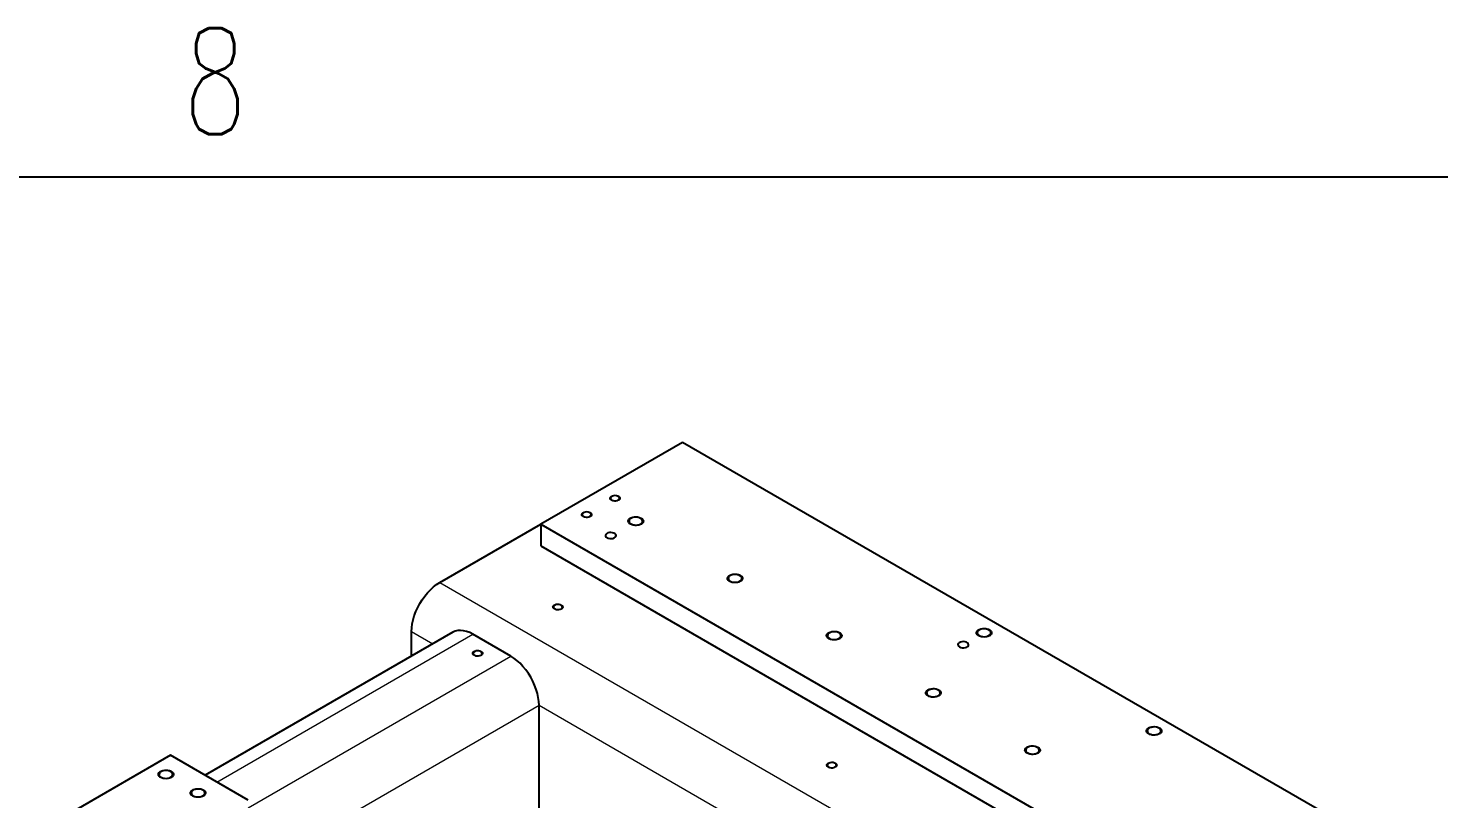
# Model space of a CAD drawing. Header units: millimetres. Extents: x 30 to 8380, y 30 to 5898.
# Drawn here: x 541 to 1069, y 5595 to 5883 of the extents above; entities that cross this region are included whole.
import ezdxf

# ---------------------------------------------------------------- set-up
doc = ezdxf.new("R2010")
doc.units = ezdxf.units.MM
doc.header["$LTSCALE"] = 10
doc.layers.add('FORMAT', color=7, linetype='Continuous')
doc.styles.add('SLDTEXTSTYLE0', font='TXT', dxfattribs={"width": 0.7, "bigfont": 'bigfont'})

msp = doc.modelspace()

# ---------------------------------------------------------------- linework, layer by layer
at = {"color": 7, "linetype": 'Continuous', "lineweight": 25}
for p, q in [((785.9968947, 5728.085624), (732.9638861, 5697.4703198)), ((2398.2003558, 4797.3803766), (785.9968947, 5728.085624)), ((695.1336733, 5675.6300758), (732.9638861, 5697.4689928)), ((732.9638861, 5697.4703198), (2345.1673472, 4766.7650724)), ((732.9638861, 5697.4703198), (732.9638861, 5689.3049117)), ((732.9638861, 5689.3049117), (2345.1673472, 4758.5996642)), ((700.0086515, 5656.9830039), (607.302697, 5603.4649956)), ((684.5270716, 5648.0456781), (684.5270716, 5657.2589028)), ((721.6501776, 5648.0763021), (707.508042, 5656.2403832)), ((732.2567793, 5572.5472722), (732.2567793, 5629.7051291)), ((594.370957, 5610.9303301), (559.0156179, 5590.5201273)), ((623.362335, 5594.1939638), (594.370957, 5610.9303301))]:
    msp.add_line(p, q, dxfattribs=at)
at = {"color": 8, "linetype": 'Continuous', "lineweight": 18}
for p, q in [((695.1336733, 5675.6300758), (2314.4082022, 4740.8427878)), ((611.6955903, 5600.9290322), (707.508042, 5656.2403832)), ((684.5270716, 5657.2589028), (692.5068229, 5652.6522905)), ((623.362335, 5591.3359383), (721.6501776, 5648.0763021)), ((503.3061589, 5497.5347492), (732.2567793, 5629.7051291)), ((732.2567793, 5629.7051291), (1000.0982727, 5475.0835261))]:
    msp.add_line(p, q, dxfattribs=at)
at = {"color": 7, "linetype": 'Continuous', "lineweight": 25, "flags": 128}
for points in [[(759.5157457, 5706.4712193), (759.9711931, 5706.283495), (760.5075498, 5706.1913136), (761.0666933, 5706.2046641), (761.5880318, 5706.3221), (762.0150702, 5706.5308951), (762.3015321, 5706.8084234), (762.4163751, 5707.1246103), (762.347154, 5707.445192), (762.1013701, 5707.7354286), (761.7056578, 5707.9638684), (761.2028988, 5708.1057565), (760.6475748, 5708.1457169), (760.0998637, 5708.0794195), (759.6191186, 5707.9140486), (759.2574355, 5707.6675246), (759.0540086, 5707.3665623), (759.0308823, 5707.0437756), (759.1905626, 5706.7341434), (759.5157457, 5706.4712193)], [(748.909144, 5700.3481584), (749.3645913, 5700.1604342), (749.9009481, 5700.0682527), (750.4600916, 5700.0816033), (750.9814301, 5700.1990391), (751.4084685, 5700.4078343), (751.6949304, 5700.6853626), (751.8097733, 5701.0015494), (751.7405523, 5701.3221312), (751.4947684, 5701.6123678), (751.0990561, 5701.8408076), (750.5962971, 5701.9826956), (750.0409731, 5702.0226561), (749.493262, 5701.9563587), (749.0125168, 5701.7909877), (748.6508338, 5701.5444637), (748.4474069, 5701.2435014), (748.4242806, 5700.9207147), (748.5839609, 5700.6110826), (748.909144, 5700.3481584)], [(766.6928796, 5697.5519606), (767.2462208, 5697.3097239), (767.8922526, 5697.1626529), (768.5830617, 5697.1216555), (769.267414, 5697.1897721), (769.8945541, 5697.3619509), (770.4179701, 5697.6254222), (770.7988424, 5697.9606454), (771.0089236, 5698.3427587), (771.0326329, 5698.7434224), (770.8682119, 5699.1329211), (770.5278549, 5699.4823675), (770.0368046, 5699.7658448), (769.4314801, 5699.9623287), (768.7567754, 5700.0572469), (768.0627304, 5700.0435598), (767.4008191, 5699.9222826), (766.8201325, 5699.7024096), (766.3637374, 5699.400248), (766.0654827, 5699.0382077), (765.9474884, 5698.6431396), (766.0185058, 5698.244344), (766.2732677, 5697.8713977), (766.6928796, 5697.5519606)], [(757.7126234, 5692.3677691), (758.1922997, 5692.1633993), (758.7550138, 5692.0497301), (759.350766, 5692.0368616), (759.9266211, 5692.125937), (760.4314118, 5692.3090417), (760.8202854, 5692.5699061), (761.0586887, 5692.8853511), (761.1254384, 5693.2273482), (761.0146037, 5693.5655093), (760.7360326, 5693.8697874), (760.3144774, 5694.1131461), (759.7873951, 5694.2739617), (759.2016194, 5694.3379453), (758.6091989, 5694.2994115), (758.0627729, 5694.1617842), (757.6108936, 5693.9372923), (757.2937125, 5693.6458828), (757.1394126, 5693.3134487), (757.1617041, 5692.9695283), (757.3586062, 5692.6446804), (757.7126234, 5692.3677691)], [(803.8159856, 5676.1212477), (804.3693268, 5675.8790109), (805.0153586, 5675.73194), (805.7061677, 5675.6909426), (806.39052, 5675.7590592), (807.0176601, 5675.931238), (807.5410761, 5676.1947093), (807.9219484, 5676.5299325), (808.1320296, 5676.9120458), (808.1557389, 5677.3127094), (807.9913179, 5677.7022082), (807.6509609, 5678.0516546), (807.1599107, 5678.3351318), (806.5545861, 5678.5316158), (805.8798814, 5678.626534), (805.1858364, 5678.6128469), (804.5239251, 5678.4915696), (803.9432385, 5678.2716967), (803.4868435, 5677.9695351), (803.1885887, 5677.6074948), (803.0705945, 5677.2124266), (803.1416118, 5676.813631), (803.3963737, 5676.4406848), (803.8159856, 5676.1212477)], [(684.5270716, 5657.2589028), (684.5937637, 5658.6687568), (684.7930012, 5660.1378821), (685.1222788, 5661.6478036), (685.5774554, 5663.1795332), (686.152807, 5664.7138084), (686.8410982, 5666.231335), (687.6336733, 5667.713029), (688.5205653, 5669.1402574), (689.490621, 5670.4950719), (690.5316413, 5671.7604349), (691.6305348, 5672.9204338), (692.7734824, 5673.9604809), (693.9461107, 5674.867497), (695.1336733, 5675.6300758)], [(738.1257656, 5665.7515377), (738.5812129, 5665.5638135), (739.1175697, 5665.471632), (739.6767132, 5665.4849825), (740.1980517, 5665.6024184), (740.62509, 5665.8112136), (740.911552, 5666.0887418), (741.0263949, 5666.4049287), (740.9571739, 5666.7255105), (740.71139, 5667.015747), (740.3156777, 5667.2441869), (739.8129187, 5667.3860749), (739.2575947, 5667.4260354), (738.7098836, 5667.3597379), (738.2291384, 5667.194367), (737.8674554, 5666.947843), (737.6640285, 5666.6468807), (737.6409021, 5666.324094), (737.8005825, 5666.0144618), (738.1257656, 5665.7515377)], [(707.508042, 5656.2403832), (706.3204794, 5656.8489349), (705.1478511, 5657.2958067), (704.0049035, 5657.5753787), (702.90601, 5657.6841353), (701.8649896, 5657.6207088), (700.894934, 5657.3858967), (700.0086515, 5656.9830039)], [(840.9390916, 5654.6905348), (841.4924328, 5654.448298), (842.1384646, 5654.3012271), (842.8292737, 5654.2602296), (843.513626, 5654.3283463), (844.1407662, 5654.5005251), (844.6641821, 5654.7639963), (845.0450544, 5655.0992196), (845.2551357, 5655.4813328), (845.2788449, 5655.8819965), (845.1144239, 5656.2714952), (844.7740669, 5656.6209416), (844.2830167, 5656.9044189), (843.6776921, 5657.1009028), (843.0029875, 5657.1958211), (842.3089424, 5657.182134), (841.6470311, 5657.0608567), (841.0663445, 5656.8409838), (840.6099495, 5656.5388222), (840.3116947, 5656.1767818), (840.1937005, 5655.7817137), (840.2647178, 5655.3829181), (840.5194797, 5655.0099719), (840.9390916, 5654.6905348)], [(897.0480147, 5655.7722755), (897.6013559, 5655.5300387), (898.2473877, 5655.3829678), (898.9381968, 5655.3419704), (899.6225491, 5655.410087), (900.2496892, 5655.5822658), (900.7731052, 5655.8457371), (901.1539775, 5656.1809603), (901.3640587, 5656.5630736), (901.387768, 5656.9637373), (901.223347, 5657.353236), (900.88299, 5657.7026824), (900.3919398, 5657.9861597), (899.7866152, 5658.1826436), (899.1119105, 5658.2775618), (898.4178655, 5658.2638747), (897.7559542, 5658.1425974), (897.1752676, 5657.9227245), (896.7188726, 5657.6205629), (896.4206178, 5657.2585226), (896.3026236, 5656.8634544), (896.3736409, 5656.4646588), (896.6284028, 5656.0917126), (897.0480147, 5655.7722755)], [(708.0737274, 5648.4028653), (708.5291747, 5648.2151411), (709.0655315, 5648.1229596), (709.624675, 5648.1363102), (710.1460135, 5648.253746), (710.5730518, 5648.4625412), (710.8595138, 5648.7400694), (710.9743567, 5649.0562563), (710.9051357, 5649.3768381), (710.6593518, 5649.6670747), (710.2636395, 5649.8955145), (709.7608805, 5650.0374025), (709.2055565, 5650.077363), (708.6578454, 5650.0110656), (708.1771002, 5649.8456946), (707.8154172, 5649.5991706), (707.6119903, 5649.2982083), (707.5888639, 5648.9754216), (707.7485443, 5648.6657895), (708.0737274, 5648.4028653)], [(889.6587488, 5651.5065431), (890.1384251, 5651.3021733), (890.7011392, 5651.1885042), (891.2968913, 5651.1756356), (891.8727464, 5651.264711), (892.3775372, 5651.4478157), (892.7664108, 5651.7086801), (893.004814, 5652.0241251), (893.0715638, 5652.3661222), (892.960729, 5652.7042833), (892.6821579, 5653.0085614), (892.2606027, 5653.2519201), (891.7335205, 5653.4127357), (891.1477448, 5653.4767193), (890.5553243, 5653.4381855), (890.0088982, 5653.3005582), (889.5570189, 5653.0760663), (889.2398379, 5652.7846568), (889.085538, 5652.4522227), (889.1078294, 5652.1083023), (889.3047316, 5651.7834544), (889.6587488, 5651.5065431)], [(732.2567793, 5629.7051291), (732.1900872, 5631.114983), (731.9908497, 5632.5841083), (731.6615722, 5634.0940298), (731.2063955, 5635.6257594), (730.6310439, 5637.1600347), (729.9427527, 5638.6775612), (729.1501776, 5640.1592552), (728.2632856, 5641.5864836), (727.2932299, 5642.9412981), (726.2522096, 5644.2066611), (725.1533161, 5645.36666), (724.0103685, 5646.4067071), (722.8377402, 5647.3137232), (721.6501776, 5648.0763021)], [(878.0621976, 5633.2598218), (878.6155388, 5633.017585), (879.2615706, 5632.8705141), (879.9523797, 5632.8295167), (880.636732, 5632.8976333), (881.2638722, 5633.0698121), (881.7872881, 5633.3332834), (882.1681605, 5633.6685066), (882.3782417, 5634.0506199), (882.401951, 5634.4512836), (882.2375299, 5634.8407823), (881.8971729, 5635.1902287), (881.4061227, 5635.473706), (880.8007982, 5635.6701899), (880.1260935, 5635.7651081), (879.4320484, 5635.751421), (878.7701371, 5635.6301437), (878.1894505, 5635.4102708), (877.7330555, 5635.1081092), (877.4348007, 5634.7460689), (877.3168065, 5634.3510008), (877.3878238, 5633.9522051), (877.6425857, 5633.5792589), (878.0621976, 5633.2598218)], [(960.687625, 5619.0339105), (961.2409662, 5618.7916737), (961.886998, 5618.6446028), (962.5778071, 5618.6036054), (963.2621594, 5618.671722), (963.8892995, 5618.8439008), (964.4127155, 5619.107372), (964.7935878, 5619.4425953), (965.003669, 5619.8247085), (965.0273783, 5620.2253722), (964.8629573, 5620.6148709), (964.5226003, 5620.9643174), (964.0315501, 5621.2477946), (963.4262255, 5621.4442785), (962.7515209, 5621.5391968), (962.0574758, 5621.5255097), (961.3955645, 5621.4042324), (960.8148779, 5621.1843595), (960.3584829, 5620.8821979), (960.0602281, 5620.5201576), (959.9422339, 5620.1250894), (960.0132512, 5619.7262938), (960.2680131, 5619.3533476), (960.687625, 5619.0339105)], [(915.1853036, 5611.8291089), (915.7386449, 5611.5868721), (916.3846766, 5611.4398012), (917.0754857, 5611.3988038), (917.759838, 5611.4669204), (918.3869782, 5611.6390992), (918.9103941, 5611.9025704), (919.2912665, 5612.2377937), (919.5013477, 5612.6199069), (919.525057, 5613.0205706), (919.3606359, 5613.4100694), (919.0202789, 5613.7595158), (918.5292287, 5614.042993), (917.9239042, 5614.239477), (917.2491995, 5614.3343952), (916.5551544, 5614.3207081), (915.8932431, 5614.1994308), (915.3125565, 5613.9795579), (914.8561615, 5613.6773963), (914.5579068, 5613.315356), (914.4399125, 5612.9202878), (914.5109298, 5612.5214922), (914.7656917, 5612.148546), (915.1853036, 5611.8291089)], [(840.6562489, 5606.5619496), (841.1116962, 5606.3742254), (841.6480529, 5606.2820439), (842.2071965, 5606.2953944), (842.728535, 5606.4128303), (843.1555733, 5606.6216254), (843.4420353, 5606.8991537), (843.5568782, 5607.2153406), (843.4876571, 5607.5359223), (843.2418732, 5607.8261589), (842.846161, 5608.0545987), (842.343402, 5608.1964868), (841.7880779, 5608.2364472), (841.2403669, 5608.1701498), (840.7596217, 5608.0047789), (840.3979387, 5607.7582549), (840.1945118, 5607.4572926), (840.1713854, 5607.1345059), (840.3310657, 5606.8248737), (840.6562489, 5606.5619496)], [(590.8000677, 5602.7458388), (591.353409, 5602.503602), (591.9994408, 5602.3565311), (592.6902499, 5602.3155337), (593.3746021, 5602.3836503), (594.0017423, 5602.5558291), (594.5251583, 5602.8193004), (594.9060306, 5603.1545236), (595.1161118, 5603.5366369), (595.1398211, 5603.9373005), (594.9754001, 5604.3267993), (594.6350431, 5604.6762457), (594.1439928, 5604.9597229), (593.5386683, 5605.1562069), (592.8639636, 5605.2511251), (592.1699186, 5605.237438), (591.5080073, 5605.1161607), (590.9273207, 5604.8962878), (590.4709256, 5604.5941262), (590.1726709, 5604.2320859), (590.0546766, 5603.8370177), (590.125694, 5603.4382221), (590.3804558, 5603.0652759), (590.8000677, 5602.7458388)], [(602.820883, 5595.8063699), (603.3742243, 5595.5641331), (604.020256, 5595.4170622), (604.7110651, 5595.3760647), (605.3954174, 5595.4441814), (606.0225576, 5595.6163602), (606.5459735, 5595.8798314), (606.9268459, 5596.2150546), (607.1369271, 5596.5971679), (607.1606364, 5596.9978316), (606.9962153, 5597.3873303), (606.6558584, 5597.7367767), (606.1648081, 5598.020254), (605.5594836, 5598.2167379), (604.8847789, 5598.3116561), (604.1907338, 5598.2979691), (603.5288225, 5598.1766918), (602.9481359, 5597.9568188), (602.4917409, 5597.6546572), (602.1934862, 5597.2926169), (602.0754919, 5596.8975488), (602.1465092, 5596.4987532), (602.4012711, 5596.125807), (602.820883, 5595.8063699)]]:
    msp.add_lwpolyline(points, dxfattribs=at)
at = {"color": 7, "linetype": 'Continuous', "lineweight": 18}
for points, knots in [([(762.1318102, 5706.3487581), (761.6523645, 5706.1443883), (761.0896505, 5706.0307191), (760.4938983, 5706.0178505), (759.9180432, 5706.1069259), (759.4132524, 5706.2900306), (759.0243789, 5706.550895), (758.7859756, 5706.8663401), (758.7192259, 5707.2083371), (758.8300606, 5707.5464983), (759.1086317, 5707.8507764), (759.5301869, 5708.094135), (760.0572691, 5708.2549507), (760.6430449, 5708.3189342), (761.2354654, 5708.2804004), (761.7818914, 5708.1427731), (762.2337707, 5707.9182812), (762.5509518, 5707.6268717), (762.7052517, 5707.2944376), (762.6829602, 5706.9505172), (762.4860581, 5706.6256693), (762.1320408, 5706.3487581), (762.2608051, 5706.4372625), (762.1320408, 5706.3487581)], [0, 0, 0, 0, 0.047604932, 0.0952246854, 0.1428444388, 0.1904641922, 0.2380839456, 0.285703699, 0.3333234524, 0.3809432058, 0.4285629592, 0.4761827126, 0.523802466, 0.5714222194, 0.6190419728, 0.6666617262, 0.7142814796, 0.761901233, 0.8095209864, 0.8571407398, 0.9047604932, 0.9523802466, 1, 1, 1, 1]), ([(751.5251637, 5700.2256972), (751.0457628, 5700.0213274), (750.4830488, 5699.9076582), (749.8872966, 5699.8947896), (749.3114415, 5699.9838651), (748.8066507, 5700.1669698), (748.4177771, 5700.4278342), (748.1793739, 5700.7432792), (748.1126241, 5701.0852763), (748.2234589, 5701.4234374), (748.50203, 5701.7277155), (748.9235852, 5701.9710741), (749.4506674, 5702.1318898), (750.0364432, 5702.1958734), (750.6288636, 5702.1573395), (751.1752897, 5702.0197123), (751.627169, 5701.7952203), (751.9443501, 5701.5038108), (752.09865, 5701.1713768), (752.0763585, 5700.8274564), (751.8794563, 5700.5026085), (751.5254391, 5700.2256972), (751.6542034, 5700.3142017), (751.5254391, 5700.2256972)], [0, 0, 0, 0, 0.0476021891, 0.0952220796, 0.1428419702, 0.1904618607, 0.2380817513, 0.2857016418, 0.3333215324, 0.3809414229, 0.4285613135, 0.476181204, 0.5238010946, 0.5714209851, 0.6190408756, 0.6666607662, 0.7142806567, 0.7619005473, 0.8095204378, 0.8571403284, 0.9047602189, 0.9523801095, 1, 1, 1, 1]), ([(770.6171274, 5697.3682688), (770.0231261, 5697.1021936), (769.3329752, 5696.9297838), (768.5902341, 5696.8618724), (767.8415721, 5696.9027267), (767.1340304, 5697.0497796), (766.5120663, 5697.2937913), (766.0147601, 5697.6194295), (765.6733595, 5698.0062333), (765.509316, 5698.4298983), (765.5329368, 5698.8638041), (765.742738, 5699.2806868), (766.1255368, 5699.6543521), (766.6572807, 5699.9613213), (767.3045582, 5700.1823064), (768.0266985, 5700.303422), (768.7783268, 5700.3170581), (769.5122156, 5700.2223577), (770.182252, 5700.0252713), (770.7463351, 5699.7381826), (771.1690214, 5699.3791304), (771.4237521, 5698.9706752), (771.4945215, 5698.5384819), (771.3768829, 5698.1097066), (771.0782279, 5697.7112909), (770.6173222, 5697.3682688), (770.7820719, 5697.478342), (770.6173222, 5697.3682688)], [0, 0, 0, 0, 0.0399921413, 0.0799924687, 0.1199927962, 0.1599931236, 0.1999934511, 0.2399937785, 0.279994106, 0.3199944334, 0.3599947609, 0.3999950883, 0.4399954158, 0.4799957432, 0.5199960706, 0.5599963981, 0.5999967255, 0.639997053, 0.6799973804, 0.7199977079, 0.7599980353, 0.7999983628, 0.8399986902, 0.8799990177, 0.9199993451, 0.9599996726, 1, 1, 1, 1]), ([(807.7400923, 5675.9375559), (807.1462321, 5675.6714807), (806.4560812, 5675.4990708), (805.7133401, 5675.4311595), (804.9646781, 5675.4720138), (804.2571364, 5675.6190667), (803.6351723, 5675.8630783), (803.1378661, 5676.1887166), (802.7964656, 5676.5755203), (802.632422, 5676.9991853), (802.6560428, 5677.4330911), (802.865844, 5677.8499738), (803.2486428, 5678.2236392), (803.7803867, 5678.5306084), (804.4276642, 5678.7515935), (805.1498045, 5678.8727091), (805.9014328, 5678.8863451), (806.6353216, 5678.7916448), (807.305358, 5678.5945584), (807.8694411, 5678.3074697), (808.2921274, 5677.9484175), (808.5468582, 5677.5399623), (808.6176276, 5677.1077689), (808.4999889, 5676.6789936), (808.2013339, 5676.280578), (807.7404282, 5675.9375559), (807.905178, 5676.047629), (807.7404282, 5675.9375559)], [0, 0, 0, 0, 0.0399864468, 0.0799870115, 0.1199875763, 0.159988141, 0.1999887057, 0.2399892704, 0.2799898351, 0.3199903998, 0.3599909645, 0.3999915293, 0.439992094, 0.4799926587, 0.5199932234, 0.5599937881, 0.5999943528, 0.6399949176, 0.6799954823, 0.719996047, 0.7599966117, 0.7999971764, 0.8399977411, 0.8799983059, 0.9199988706, 0.9599994353, 1, 1, 1, 1]), ([(740.7414913, 5665.6290765), (740.2623844, 5665.4247067), (739.6996703, 5665.3110375), (739.1039182, 5665.2981689), (738.5280631, 5665.3872443), (738.0232723, 5665.5703491), (737.6343987, 5665.8312134), (737.3959955, 5666.1466585), (737.3292457, 5666.4886555), (737.4400805, 5666.8268167), (737.7186516, 5667.1310948), (738.1402068, 5667.3744534), (738.667289, 5667.5352691), (739.2530647, 5667.5992526), (739.8454852, 5667.5607188), (740.3919113, 5667.4230915), (740.8437906, 5667.1985996), (741.1609716, 5666.9071901), (741.3152716, 5666.574756), (741.2929801, 5666.2308356), (741.0960779, 5665.9059877), (740.7420607, 5665.6290765), (740.8708249, 5665.717581), (740.7420607, 5665.6290765)], [0, 0, 0, 0, 0.0475842038, 0.0952049936, 0.1428257834, 0.1904465732, 0.238067363, 0.2856881528, 0.3333089427, 0.3809297325, 0.4285505223, 0.4761713121, 0.5237921019, 0.5714128917, 0.6190336815, 0.6666544713, 0.7142752611, 0.7618960509, 0.8095168408, 0.8571376306, 0.9047584204, 0.9523792102, 1, 1, 1, 1]), ([(844.8630571, 5654.506843), (844.2693381, 5654.2407677), (843.5791872, 5654.0683579), (842.8364462, 5654.0004466), (842.0877842, 5654.0413009), (841.3802424, 5654.1883538), (840.7582783, 5654.4323654), (840.2609722, 5654.7580036), (839.9195716, 5655.1448074), (839.755528, 5655.5684724), (839.7791489, 5656.0023782), (839.98895, 5656.4192609), (840.3717488, 5656.7929263), (840.9034927, 5657.0998955), (841.5507702, 5657.3208805), (842.2729105, 5657.4419961), (843.0245388, 5657.4556322), (843.7584276, 5657.3609318), (844.428464, 5657.1638455), (844.9925471, 5656.8767568), (845.4152335, 5656.5177045), (845.6699642, 5656.1092494), (845.7407336, 5655.677056), (845.6230949, 5655.2482807), (845.32444, 5654.8498651), (844.8635342, 5654.506843), (845.028284, 5654.6169161), (844.8635342, 5654.506843)], [0, 0, 0, 0, 0.0399807528, 0.0799815548, 0.1199823567, 0.1599831587, 0.1999839607, 0.2399847626, 0.2799855646, 0.3199863666, 0.3599871685, 0.3999879705, 0.4399887725, 0.4799895744, 0.5199903764, 0.5599911784, 0.5999919803, 0.6399927823, 0.6799935843, 0.7199943862, 0.7599951882, 0.7999959902, 0.8399967921, 0.8799975941, 0.9199983961, 0.959999198, 1, 1, 1, 1]), ([(900.9718895, 5655.5885837), (900.3782612, 5655.3225085), (899.6881103, 5655.1500986), (898.9453692, 5655.0821873), (898.1967072, 5655.1230416), (897.4891655, 5655.2700945), (896.8672014, 5655.5141062), (896.3698952, 5655.8397444), (896.0284947, 5656.2265482), (895.8644511, 5656.6502131), (895.8880719, 5657.084119), (896.0978731, 5657.5010017), (896.4806719, 5657.874667), (897.0124158, 5658.1816362), (897.6596933, 5658.4026213), (898.3818336, 5658.5237369), (899.1334619, 5658.5373729), (899.8673507, 5658.4426726), (900.5373871, 5658.2455862), (901.1014702, 5657.9584975), (901.5241565, 5657.5994453), (901.7788873, 5657.1909901), (901.8496566, 5656.7587967), (901.732018, 5656.3300215), (901.433363, 5655.9316058), (900.9724573, 5655.5885837), (901.1372071, 5655.6986569), (900.9724573, 5655.5885837)], [0, 0, 0, 0, 0.0399770931, 0.0799780476, 0.119979002, 0.1599799565, 0.1999809109, 0.2399818654, 0.2799828198, 0.3199837743, 0.3599847287, 0.3999856832, 0.4399866376, 0.4799875921, 0.5199885466, 0.559989501, 0.5999904555, 0.6399914099, 0.6799923644, 0.7199933188, 0.7599942733, 0.7999952277, 0.8399961822, 0.8799971366, 0.9199980911, 0.9599990455, 1, 1, 1, 1]), ([(710.6900215, 5648.2804041), (710.2103462, 5648.0760343), (709.6476321, 5647.9623651), (709.05188, 5647.9494965), (708.4760249, 5648.038572), (707.9712341, 5648.2216767), (707.5823605, 5648.4825411), (707.3439573, 5648.7979861), (707.2772075, 5649.1399832), (707.3880423, 5649.4781443), (707.6666134, 5649.7824224), (708.0881686, 5650.025781), (708.6152508, 5650.1865967), (709.2010265, 5650.2505802), (709.793447, 5650.2120464), (710.3398731, 5650.0744192), (710.7917524, 5649.8499272), (711.1089334, 5649.5585177), (711.2632334, 5649.2260836), (711.2409419, 5648.8821632), (711.0440397, 5648.5573153), (710.6900225, 5648.2804041), (710.8187867, 5648.3689086), (710.6900225, 5648.2804041)], [0, 0, 0, 0, 0.0476189877, 0.0952380383, 0.1428570889, 0.1904761395, 0.2380951901, 0.2857142407, 0.3333332914, 0.380952342, 0.4285713926, 0.4761904432, 0.5238094938, 0.5714285444, 0.6190475951, 0.6666666457, 0.7142856963, 0.7619047469, 0.8095237975, 0.8571428481, 0.9047618988, 0.9523809494, 1, 1, 1, 1]), ([(881.986618, 5633.07613), (881.3924441, 5632.8100548), (880.7022932, 5632.637645), (879.9595522, 5632.5697336), (879.2108902, 5632.6105879), (878.5033484, 5632.7576408), (877.8813843, 5633.0016525), (877.3840782, 5633.3272907), (877.0426776, 5633.7140945), (876.878634, 5634.1377595), (876.9022549, 5634.5716653), (877.112056, 5634.988548), (877.4948549, 5635.3622133), (878.0265987, 5635.6691825), (878.6738762, 5635.8901676), (879.3960165, 5636.0112832), (880.1476448, 5636.0249193), (880.8815337, 5635.9302189), (881.55157, 5635.7331325), (882.1156531, 5635.4460438), (882.5383395, 5635.0869916), (882.7930702, 5634.6785364), (882.8638396, 5634.246343), (882.746201, 5633.8175678), (882.447546, 5633.4191521), (881.9866402, 5633.07613), (882.15139, 5633.1862032), (881.9866402, 5633.07613)], [0, 0, 0, 0, 0.0399991045, 0.0799991418, 0.1199991791, 0.1599992164, 0.1999992537, 0.239999291, 0.2799993284, 0.3199993657, 0.359999403, 0.3999994403, 0.4399994776, 0.4799995149, 0.5199995522, 0.5599995895, 0.5999996269, 0.6399996642, 0.6799997015, 0.7199997388, 0.7599997761, 0.7999998134, 0.8399998507, 0.8799998881, 0.9199999254, 0.9599999627, 1, 1, 1, 1]), ([(964.6117687, 5618.8502187), (964.0178715, 5618.5841434), (963.3277206, 5618.4117336), (962.5849796, 5618.3438223), (961.8363176, 5618.3846766), (961.1287758, 5618.5317295), (960.5068117, 5618.7757411), (960.0095056, 5619.1013794), (959.668105, 5619.4881831), (959.5040614, 5619.9118481), (959.5276823, 5620.3457539), (959.7374834, 5620.7626366), (960.1202822, 5621.136302), (960.6520261, 5621.4432712), (961.2993036, 5621.6642562), (962.0214439, 5621.7853719), (962.7730722, 5621.7990079), (963.506961, 5621.7043076), (964.1769974, 5621.5072212), (964.7410805, 5621.2201325), (965.1637668, 5620.8610802), (965.4184976, 5620.4526251), (965.489267, 5620.0204317), (965.3716283, 5619.5916564), (965.0729734, 5619.1932408), (964.6120676, 5618.8502187), (964.7768174, 5618.9602918), (964.6120676, 5618.8502187)], [0, 0, 0, 0, 0.039987941, 0.0799884435, 0.1199889459, 0.1599894484, 0.1999899508, 0.2399904533, 0.2799909558, 0.3199914582, 0.3599919607, 0.3999924631, 0.4399929656, 0.479993468, 0.5199939705, 0.559994473, 0.5999949754, 0.6399954779, 0.6799959803, 0.7199964828, 0.7599969853, 0.7999974877, 0.8399979902, 0.8799984926, 0.9199989951, 0.9599994975, 1, 1, 1, 1]), ([(919.1095829, 5611.6454171), (918.5155502, 5611.3793419), (917.8253992, 5611.206932), (917.0826582, 5611.1390207), (916.3339962, 5611.179875), (915.6264544, 5611.3269279), (915.0044903, 5611.5709395), (914.5071842, 5611.8965778), (914.1657836, 5612.2833815), (914.00174, 5612.7070465), (914.0253609, 5613.1409523), (914.235162, 5613.557835), (914.6179609, 5613.9315004), (915.1497047, 5614.2384696), (915.7969822, 5614.4594547), (916.5191225, 5614.5805703), (917.2707508, 5614.5942063), (918.0046397, 5614.499506), (918.674676, 5614.3024196), (919.2387591, 5614.0153309), (919.6614455, 5613.6562787), (919.9161762, 5613.2478235), (919.9869456, 5612.8156301), (919.869307, 5612.3868548), (919.570652, 5611.9884392), (919.1097462, 5611.6454171), (919.274496, 5611.7554902), (919.1097462, 5611.6454171)], [0, 0, 0, 0, 0.0399934095, 0.0799936841, 0.1199939587, 0.1599942333, 0.1999945079, 0.2399947825, 0.2799950571, 0.3199953317, 0.3599956063, 0.3999958809, 0.4399961555, 0.4799964301, 0.5199967047, 0.5599969793, 0.5999972539, 0.6399975285, 0.6799978032, 0.7199980778, 0.7599983524, 0.799998627, 0.8399989016, 0.8799991762, 0.9199994508, 0.9599997254, 1, 1, 1, 1]), ([(843.2722092, 5606.4394884), (842.7928677, 5606.2351186), (842.2301536, 5606.1214494), (841.6344015, 5606.1085808), (841.0585464, 5606.1976562), (840.5537556, 5606.380761), (840.164882, 5606.6416253), (839.9264788, 5606.9570704), (839.859729, 5607.2990674), (839.9705637, 5607.6372286), (840.2491348, 5607.9415067), (840.67069, 5608.1848653), (841.1977723, 5608.345681), (841.783548, 5608.4096645), (842.3759685, 5608.3711307), (842.9223946, 5608.2335034), (843.3742739, 5608.0090115), (843.6914549, 5607.717602), (843.8457548, 5607.3851679), (843.8234634, 5607.0412475), (843.6265612, 5606.7163996), (843.272544, 5606.4394884), (843.4013082, 5606.5279928), (843.272544, 5606.4394884)], [0, 0, 0, 0, 0.0475985576, 0.0952186298, 0.1428387019, 0.190458774, 0.2380788461, 0.2856989182, 0.3333189903, 0.3809390625, 0.4285591346, 0.4761792067, 0.5237992788, 0.5714193509, 0.6190394231, 0.6666594952, 0.7142795673, 0.7618996394, 0.8095197115, 0.8571397836, 0.9047598558, 0.9523799279, 1, 1, 1, 1]), ([(594.7244167, 5602.562147), (594.1303143, 5602.2960718), (593.4401634, 5602.1236619), (592.6974223, 5602.0557506), (591.9487603, 5602.0966049), (591.2412185, 5602.2436578), (590.6192544, 5602.4876694), (590.1219483, 5602.8133077), (589.7805477, 5603.2001114), (589.6165041, 5603.6237764), (589.640125, 5604.0576822), (589.8499262, 5604.4745649), (590.232725, 5604.8482303), (590.7644689, 5605.1551995), (591.4117464, 5605.3761846), (592.1338866, 5605.4973002), (592.885515, 5605.5109362), (593.6194038, 5605.4162359), (594.2894402, 5605.2191495), (594.8535232, 5604.9320608), (595.2762096, 5604.5730086), (595.5309403, 5604.1645534), (595.6017097, 5603.73236), (595.4840711, 5603.3035847), (595.1854161, 5602.9051691), (594.7245104, 5602.562147), (594.8892601, 5602.6722201), (594.7245104, 5602.562147)], [0, 0, 0, 0, 0.0399962216, 0.079996379, 0.1199965365, 0.1599966939, 0.1999968513, 0.2399970088, 0.2799971662, 0.3199973236, 0.3599974811, 0.3999976385, 0.4399977959, 0.4799979534, 0.5199981108, 0.5599982682, 0.5999984257, 0.6399985831, 0.6799987405, 0.719998898, 0.7599990554, 0.7999992128, 0.8399993703, 0.8799995277, 0.9199996851, 0.9599998426, 1, 1, 1, 1]), ([(606.7451835, 5595.622678), (606.1511296, 5595.3566028), (605.4609786, 5595.184193), (604.7182376, 5595.1162816), (603.9695756, 5595.1571359), (603.2620338, 5595.3041889), (602.6400697, 5595.5482005), (602.1427636, 5595.8738387), (601.801363, 5596.2606425), (601.6373194, 5596.6843075), (601.6609403, 5597.1182133), (601.8707414, 5597.535096), (602.2535403, 5597.9087613), (602.7852842, 5598.2157305), (603.4325616, 5598.4367156), (604.1547019, 5598.5578312), (604.9063303, 5598.5714673), (605.6402191, 5598.4767669), (606.3102555, 5598.2796806), (606.8743385, 5597.9925918), (607.2970249, 5597.6335396), (607.5517556, 5597.2250844), (607.622525, 5596.7928911), (607.5048864, 5596.3641158), (607.2062314, 5595.9657001), (606.7453257, 5595.622678), (606.9100754, 5595.7327512), (606.7453257, 5595.622678)], [0, 0, 0, 0, 0.039994263, 0.079994502, 0.1199947411, 0.1599949801, 0.1999952192, 0.2399954582, 0.2799956972, 0.3199959363, 0.3599961753, 0.3999964144, 0.4399966534, 0.4799968925, 0.5199971315, 0.5599973705, 0.5999976096, 0.6399978486, 0.6799980877, 0.7199983267, 0.7599985657, 0.7999988048, 0.8399990438, 0.8799992829, 0.9199995219, 0.959999761, 1, 1, 1, 1])]:
    msp.add_open_spline(points, degree=3, knots=knots, dxfattribs=at)
at = {"layer": 'FORMAT', "linetype": 'Continuous', "lineweight": 25}
msp.add_line((100, 5827.5), (8310, 5827.5), dxfattribs=at)

# ---------------------------------------------------------------- texts
at = {"layer": 'FORMAT', "insert": (611.0579423, 5883.1015409), "char_height": 39.6875, "attachment_point": 2, "style": 'SLDTEXTSTYLE0'}
msp.add_mtext('8', dxfattribs=at)

doc.saveas('drawing.dxf')
